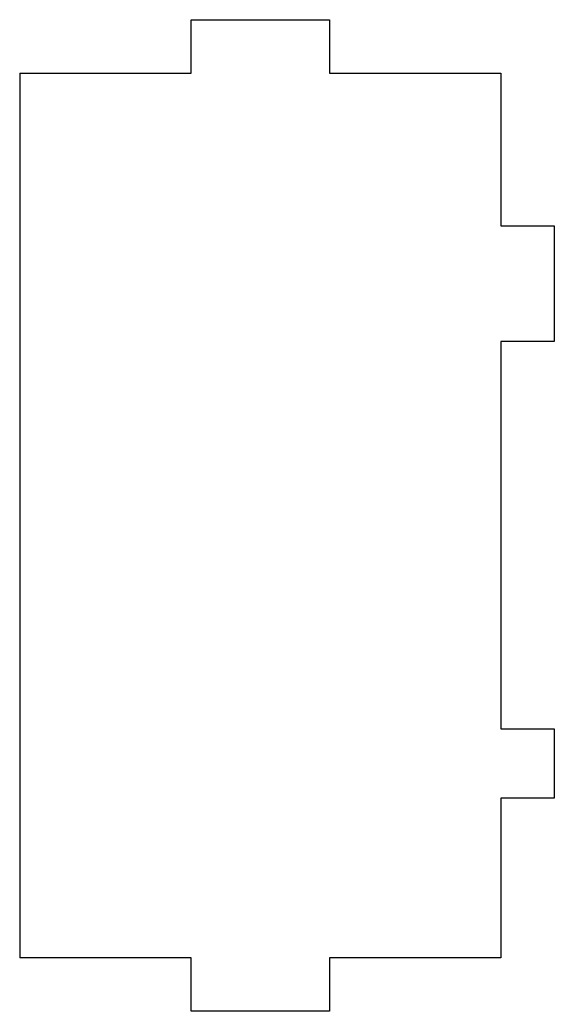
# Model space of a CAD drawing. Header units: millimetres. Extents: x -53.1 to -6.9, y -42.9 to 42.9.
import ezdxf

# ---------------------------------------------------------------- set-up
doc = ezdxf.new("R2010")
doc.units = ezdxf.units.MM
doc.layers.get('0').update_dxf_attribs({"linetype": 'CONTINUOUS'})

msp = doc.modelspace()

# ---------------------------------------------------------------- linework, layer by layer
for p, q in [((-38.325, 38.25), (-38.325, 42.875)), ((-38.325, 42.875), (-26.325, 42.875)), ((-26.325, 42.875), (-26.325, 38.25)), ((-53.15, 38.25), (-53.15, -38.25)), ((-53.15, 38.25), (-38.325, 38.25)), ((-26.325, 38.25), (-11.5, 38.25)), ((-11.5, 38.25), (-11.5, 25.056)), ((-11.5, 25.056), (-6.875, 25.056)), ((-6.875, 25.056), (-6.875, 15.056)), ((-6.875, 15.056), (-11.5, 15.056)), ((-11.5, 15.056), (-11.5, -18.444)), ((-11.5, -18.444), (-6.875, -18.444)), ((-6.875, -18.444), (-6.875, -24.444)), ((-6.875, -24.444), (-11.5, -24.444)), ((-11.5, -24.444), (-11.5, -38.25)), ((-38.325, -38.25), (-53.15, -38.25)), ((-38.325, -42.875), (-38.325, -38.25)), ((-11.5, -38.25), (-26.325, -38.25)), ((-26.325, -38.25), (-26.325, -42.875)), ((-26.325, -42.875), (-38.325, -42.875))]:
    msp.add_line(p, q)

doc.saveas('drawing.dxf')
